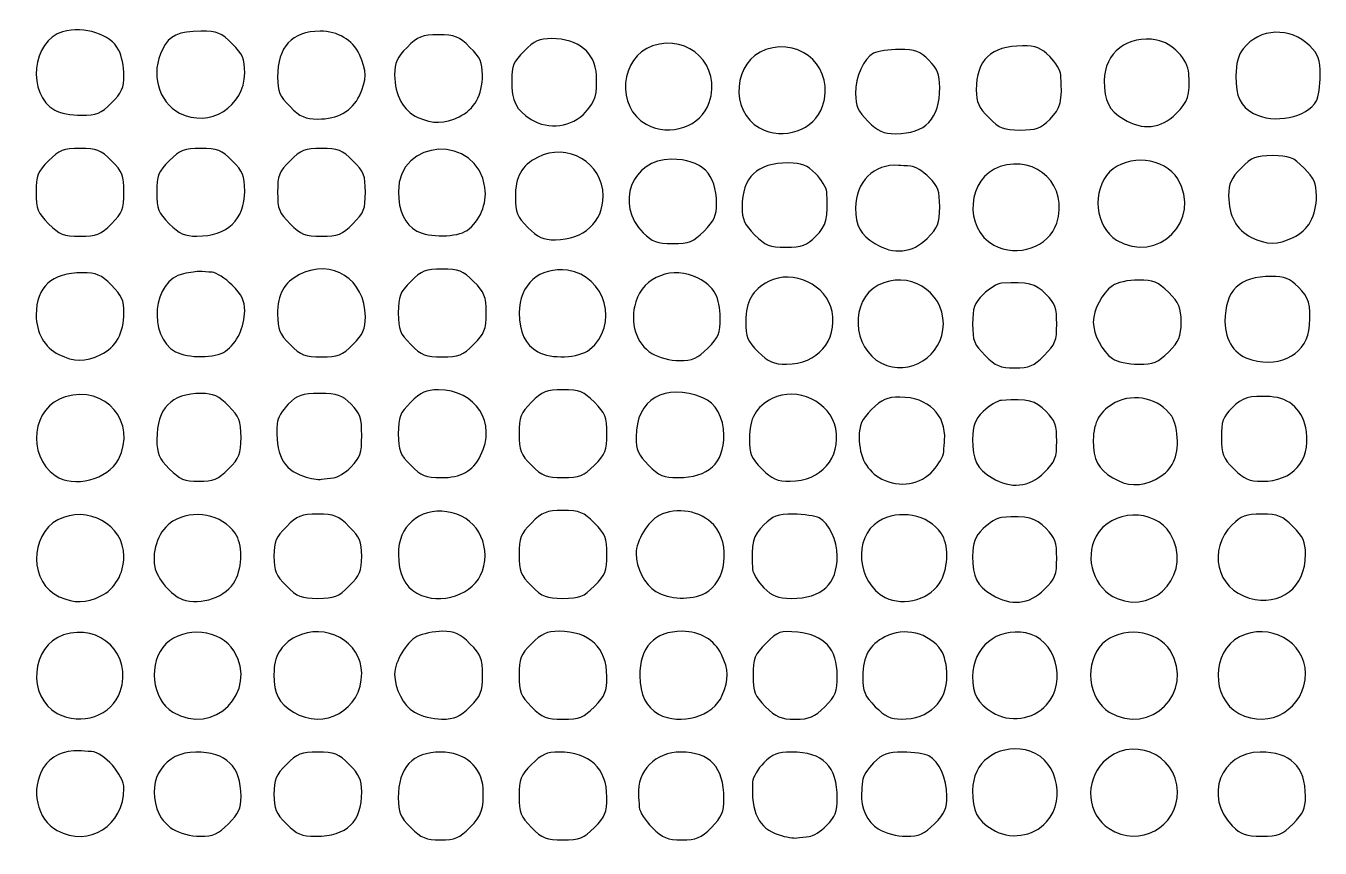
# Model space of a CAD drawing. Header units: inches. Extents: x -1.05 to 1.05, y -0.49 to 0.49.
# Drawn here: x 0.0044 to 0.4818, y -0.0408 to 0.2624 of the extents above; entities that cross this region are included whole.
import ezdxf

# ---------------------------------------------------------------- set-up
doc = ezdxf.new("R2010")
doc.units = ezdxf.units.IN
doc.header["$MEASUREMENT"] = 0
doc.layers.add('real', color=2, linetype='Continuous')

msp = doc.modelspace()

# ---------------------------------------------------------------- linework, layer by layer
at = {"layer": 'real'}
for points in [[(0.45716, 0.23017), (0.45716, 0.23017)], [(0.23317, 0.22613), (0.23317, 0.22613)], [(0.275, 0.22478), (0.275, 0.22478)], [(0.31499, 0.22726), (0.31499, 0.22726)], [(0.40932, 0.228), (0.40932, 0.228)], [(0.14864, 0.18677), (0.14864, 0.18677)], [(0.31757, 0.18213), (0.31757, 0.18213)], [(0.40667, 0.18344), (0.40667, 0.18344)], [(0.45639, 0.18445), (0.45639, 0.18445)], [(0.05959, 0.14225), (0.05959, 0.14225)], [(0.19317, 0.14225), (0.19317, 0.14225)], [(0.23525, 0.14166), (0.23525, 0.14166)], [(0.27451, 0.14225), (0.27451, 0.14225)], [(0.01521, 0.0966), (0.01521, 0.0966)], [(0.10677, 0.09634), (0.10677, 0.09634)], [(0.40527, 0.09577), (0.40527, 0.09577)], [(0.32011, 0.09533), (0.32011, 0.09533)], [(0.14864, 0.0532), (0.14864, 0.0532)], [(0.23671, 0.05389), (0.23671, 0.05389)], [(0.01669, 0.05194), (0.01669, 0.05194)], [(0.4556, 0.05144), (0.4556, 0.05144)], [(0.01595, 0.0089), (0.01595, 0.0089)], [(0.05857, 0.00939), (0.05857, 0.00939)], [(0.10304, 0.00942), (0.10304, 0.00942)], [(0.14766, 0.00937), (0.14766, 0.00937)], [(0.23769, 0.00867), (0.23769, 0.00867)], [(0.45175, 0.0089), (0.45175, 0.0089)], [(0.05857, -0.03378), (0.05857, -0.03378)], [(0.28217, -0.03588), (0.28217, -0.03588)]]:
    msp.add_lwpolyline(points, close=True, dxfattribs=at)
for points, knots in [([(0.0179, 0.2602), (0.02612, 0.26242), (0.03559, 0.25939), (0.03859, 0.25358), (0.03967, 0.25149), (0.04055, 0.24727), (0.04055, 0.24419), (0.04055, 0.23962), (0.03971, 0.23775), (0.03597, 0.234), (0.03199, 0.23002), (0.03051, 0.22942), (0.02483, 0.22946), (0.02124, 0.22949), (0.01684, 0.23032), (0.01507, 0.2313), (0.00461, 0.23709), (0.00658, 0.25713), (0.0179, 0.2602)], [0, 0, 0, 0, 1, 1, 1, 2, 2, 2, 3, 3, 3, 4, 4, 4, 5, 5, 5, 6, 6, 6, 6]), ([(0.05473, 0.25373), (0.05744, 0.25897), (0.06057, 0.26045), (0.06893, 0.26045), (0.07506, 0.26045), (0.07646, 0.25989), (0.08049, 0.25586), (0.08438, 0.25197), (0.08508, 0.25033), (0.08508, 0.24505), (0.08508, 0.23262), (0.0721, 0.22463), (0.06106, 0.23025), (0.05322, 0.23424), (0.05028, 0.24512), (0.05473, 0.25373)], [0, 0, 0, 0, 1, 1, 1, 2, 2, 2, 3, 3, 3, 4, 4, 4, 5, 5, 5, 5]), ([(0.09722, 0.24351), (0.09722, 0.25475), (0.10249, 0.26045), (0.11287, 0.26045), (0.1195, 0.26045), (0.12482, 0.25731), (0.1274, 0.25187), (0.13018, 0.24601), (0.13018, 0.2425), (0.1274, 0.23664), (0.12472, 0.23099), (0.11946, 0.22807), (0.112, 0.22807), (0.10743, 0.22807), (0.10555, 0.22891), (0.10181, 0.23265), (0.09791, 0.23656), (0.09722, 0.23818), (0.09722, 0.24351)], [0, 0, 0, 0, 1, 1, 1, 2, 2, 2, 3, 3, 3, 4, 4, 4, 5, 5, 5, 6, 6, 6, 6]), ([(0.1404, 0.24433), (0.1404, 0.24889), (0.14124, 0.25077), (0.14498, 0.25451), (0.14903, 0.25855), (0.15041, 0.2591), (0.15659, 0.2591), (0.16277, 0.2591), (0.16415, 0.25855), (0.16819, 0.25451), (0.17193, 0.25077), (0.17278, 0.24889), (0.17278, 0.24433), (0.17278, 0.23686), (0.16985, 0.2316), (0.1642, 0.22892), (0.1586, 0.22626), (0.15464, 0.2262), (0.14892, 0.22869), (0.14363, 0.23099), (0.1404, 0.23692), (0.1404, 0.24433)], [0, 0, 0, 0, 1, 1, 1, 2, 2, 2, 3, 3, 3, 4, 4, 4, 5, 5, 5, 6, 6, 6, 7, 7, 7, 7]), ([(0.2355, 0.25505), (0.24914, 0.25955), (0.26093, 0.24778), (0.25644, 0.23415), (0.25352, 0.22533), (0.24198, 0.22135), (0.23317, 0.22613), (0.22191, 0.23224), (0.22343, 0.25106), (0.2355, 0.25505)], [0, 0, 0, 0, 1, 1, 1, 2, 2, 2, 3, 3, 3, 3]), ([(0.27733, 0.2537), (0.29097, 0.2582), (0.30276, 0.24643), (0.29826, 0.23281), (0.29535, 0.22398), (0.28381, 0.22), (0.275, 0.22478), (0.26374, 0.23089), (0.26525, 0.24971), (0.27733, 0.2537)], [0, 0, 0, 0, 1, 1, 1, 2, 2, 2, 3, 3, 3, 3]), ([(0.40215, 0.24225), (0.40215, 0.25248), (0.41084, 0.2592), (0.42149, 0.25721), (0.42722, 0.25613), (0.43304, 0.25008), (0.43334, 0.2449), (0.4338, 0.23671), (0.43307, 0.23444), (0.42859, 0.22996), (0.42315, 0.22451), (0.4162, 0.2238), (0.40932, 0.228), (0.40374, 0.2314), (0.40215, 0.23457), (0.40215, 0.24225)], [0, 0, 0, 0, 1, 1, 1, 2, 2, 2, 3, 3, 3, 4, 4, 4, 5, 5, 5, 5]), ([(0.45072, 0.24399), (0.45072, 0.24856), (0.45155, 0.25169), (0.45337, 0.25401), (0.45938, 0.26165), (0.47083, 0.26214), (0.47791, 0.25506), (0.48114, 0.25183), (0.48175, 0.2501), (0.48175, 0.24427), (0.48175, 0.24046), (0.48113, 0.23617), (0.48036, 0.23474), (0.47708, 0.2286), (0.46459, 0.22614), (0.45716, 0.23017), (0.45222, 0.23285), (0.45072, 0.23607), (0.45072, 0.24399)], [0, 0, 0, 0, 1, 1, 1, 2, 2, 2, 3, 3, 3, 4, 4, 4, 5, 5, 5, 6, 6, 6, 6]), ([(0.18357, 0.24228), (0.18357, 0.24764), (0.18425, 0.24926), (0.18816, 0.25316), (0.1919, 0.25691), (0.19378, 0.25775), (0.19835, 0.25775), (0.20808, 0.25775), (0.21445, 0.25253), (0.21483, 0.24426), (0.21516, 0.23706), (0.21447, 0.23471), (0.21085, 0.23065), (0.2059, 0.22511), (0.19711, 0.22392), (0.19074, 0.22792), (0.18515, 0.23143), (0.18357, 0.23459), (0.18357, 0.24228)], [0, 0, 0, 0, 1, 1, 1, 2, 2, 2, 3, 3, 3, 4, 4, 4, 5, 5, 5, 6, 6, 6, 6]), ([(0.3104, 0.23744), (0.3104, 0.24385), (0.31329, 0.25029), (0.31707, 0.25231), (0.3185, 0.25308), (0.32279, 0.2537), (0.32661, 0.2537), (0.33248, 0.2537), (0.33415, 0.25309), (0.33749, 0.24976), (0.34069, 0.24656), (0.34143, 0.24466), (0.34143, 0.2397), (0.34143, 0.22812), (0.33623, 0.22267), (0.32517, 0.22267), (0.32061, 0.22267), (0.31873, 0.22351), (0.31499, 0.22726), (0.31124, 0.231), (0.3104, 0.23287), (0.3104, 0.23744)], [0, 0, 0, 0, 1, 1, 1, 2, 2, 2, 3, 3, 3, 4, 4, 4, 5, 5, 5, 6, 6, 6, 7, 7, 7, 7]), ([(0.35493, 0.23879), (0.35493, 0.24985), (0.36038, 0.25505), (0.37196, 0.25505), (0.37691, 0.25505), (0.37882, 0.25431), (0.38201, 0.25111), (0.38418, 0.24894), (0.38603, 0.2459), (0.38613, 0.24436), (0.38672, 0.23447), (0.38613, 0.23207), (0.38201, 0.22796), (0.37867, 0.22462), (0.37701, 0.22402), (0.37108, 0.22402), (0.36494, 0.22402), (0.36355, 0.22457), (0.35951, 0.22861), (0.35577, 0.23235), (0.35493, 0.23422), (0.35493, 0.23879)], [0, 0, 0, 0, 1, 1, 1, 2, 2, 2, 3, 3, 3, 4, 4, 4, 5, 5, 5, 6, 6, 6, 7, 7, 7, 7]), ([(0.14179, 0.20124), (0.14164, 0.22114), (0.17106, 0.22259), (0.17371, 0.2028), (0.17452, 0.19673), (0.17184, 0.19032), (0.16709, 0.187), (0.16343, 0.18444), (0.15308, 0.18431), (0.14864, 0.18677), (0.14408, 0.1893), (0.14185, 0.19402), (0.14179, 0.20124)], [0, 0, 0, 0, 1, 1, 1, 2, 2, 2, 3, 3, 3, 4, 4, 4, 4]), ([(0.18492, 0.1993), (0.18492, 0.20673), (0.18725, 0.21091), (0.19303, 0.21391), (0.20416, 0.21966), (0.2173, 0.21198), (0.2173, 0.19973), (0.2173, 0.1901), (0.21017, 0.18354), (0.1997, 0.18354), (0.19513, 0.18354), (0.19325, 0.18439), (0.18951, 0.18813), (0.18555, 0.19209), (0.18492, 0.19361), (0.18492, 0.1993)], [0, 0, 0, 0, 1, 1, 1, 2, 2, 2, 3, 3, 3, 4, 4, 4, 5, 5, 5, 5]), ([(0.00817, 0.20108), (0.00817, 0.20726), (0.00872, 0.20864), (0.01276, 0.21269), (0.0168, 0.21673), (0.01818, 0.21727), (0.02436, 0.21727), (0.03054, 0.21727), (0.03193, 0.21673), (0.03597, 0.21269), (0.04001, 0.20864), (0.04055, 0.20726), (0.04055, 0.20108), (0.04055, 0.1949), (0.04001, 0.19352), (0.03597, 0.18948), (0.03193, 0.18544), (0.03054, 0.18489), (0.02436, 0.18489), (0.01818, 0.18489), (0.0168, 0.18544), (0.01276, 0.18948), (0.00872, 0.19352), (0.00817, 0.1949), (0.00817, 0.20108)], [0, 0, 0, 0, 1, 1, 1, 2, 2, 2, 3, 3, 3, 4, 4, 4, 5, 5, 5, 6, 6, 6, 7, 7, 7, 8, 8, 8, 8]), ([(0.0527, 0.20108), (0.0527, 0.20726), (0.05324, 0.20864), (0.05728, 0.21269), (0.06132, 0.21673), (0.06271, 0.21727), (0.06889, 0.21727), (0.07507, 0.21727), (0.07645, 0.21673), (0.08049, 0.21269), (0.08445, 0.20872), (0.08508, 0.2072), (0.08508, 0.20152), (0.08508, 0.19092), (0.0787, 0.18489), (0.06747, 0.18489), (0.0629, 0.18489), (0.06103, 0.18574), (0.05728, 0.18948), (0.05324, 0.19352), (0.0527, 0.1949), (0.0527, 0.20108)], [0, 0, 0, 0, 1, 1, 1, 2, 2, 2, 3, 3, 3, 4, 4, 4, 5, 5, 5, 6, 6, 6, 7, 7, 7, 7]), ([(0.09722, 0.20108), (0.09722, 0.20726), (0.09777, 0.20864), (0.10181, 0.21269), (0.10585, 0.21673), (0.10723, 0.21727), (0.11341, 0.21727), (0.11959, 0.21727), (0.12097, 0.21673), (0.12502, 0.21269), (0.12906, 0.20864), (0.1296, 0.20726), (0.1296, 0.20108), (0.1296, 0.1949), (0.12906, 0.19352), (0.12502, 0.18948), (0.12097, 0.18544), (0.11959, 0.18489), (0.11341, 0.18489), (0.10723, 0.18489), (0.10585, 0.18544), (0.10181, 0.18948), (0.09777, 0.19352), (0.09722, 0.1949), (0.09722, 0.20108)], [0, 0, 0, 0, 1, 1, 1, 2, 2, 2, 3, 3, 3, 4, 4, 4, 5, 5, 5, 6, 6, 6, 7, 7, 7, 8, 8, 8, 8]), ([(0.36368, 0.21052), (0.37732, 0.21502), (0.38911, 0.20325), (0.38461, 0.18963), (0.3817, 0.18081), (0.37016, 0.17683), (0.36135, 0.18161), (0.35009, 0.18772), (0.3516, 0.20654), (0.36368, 0.21052)], [0, 0, 0, 0, 1, 1, 1, 2, 2, 2, 3, 3, 3, 3]), ([(0.40411, 0.20856), (0.41082, 0.21527), (0.42442, 0.21389), (0.42923, 0.206), (0.43842, 0.19094), (0.42173, 0.17426), (0.40667, 0.18344), (0.39879, 0.18825), (0.3974, 0.20185), (0.40411, 0.20856)], [0, 0, 0, 0, 1, 1, 1, 2, 2, 2, 3, 3, 3, 3]), ([(0.24243, 0.21322), (0.25371, 0.21322), (0.25913, 0.2079), (0.25913, 0.19684), (0.25913, 0.19242), (0.25825, 0.19049), (0.25454, 0.18678), (0.25051, 0.18274), (0.24911, 0.18219), (0.24297, 0.18219), (0.23708, 0.18219), (0.23538, 0.1828), (0.23211, 0.18607), (0.22152, 0.19666), (0.22782, 0.21322), (0.24243, 0.21322)], [0, 0, 0, 0, 1, 1, 1, 2, 2, 2, 3, 3, 3, 4, 4, 4, 5, 5, 5, 5]), ([(0.26857, 0.19562), (0.26857, 0.20667), (0.27403, 0.21188), (0.28561, 0.21188), (0.29056, 0.21188), (0.29246, 0.21113), (0.29566, 0.20793), (0.29783, 0.20576), (0.29968, 0.20273), (0.29978, 0.20119), (0.30037, 0.19129), (0.29978, 0.18889), (0.29566, 0.18479), (0.29232, 0.18144), (0.29066, 0.18084), (0.28473, 0.18084), (0.27859, 0.18084), (0.2772, 0.18139), (0.27316, 0.18543), (0.26942, 0.18917), (0.26857, 0.19105), (0.26857, 0.19562)], [0, 0, 0, 0, 1, 1, 1, 2, 2, 2, 3, 3, 3, 4, 4, 4, 5, 5, 5, 6, 6, 6, 7, 7, 7, 7]), ([(0.31041, 0.19526), (0.31042, 0.20485), (0.31724, 0.21162), (0.32625, 0.21098), (0.32718, 0.21092), (0.3292, 0.21079), (0.33074, 0.21069), (0.33228, 0.2106), (0.33532, 0.20875), (0.33749, 0.20658), (0.34083, 0.20324), (0.34143, 0.20157), (0.34143, 0.19565), (0.34143, 0.18951), (0.34088, 0.18812), (0.33685, 0.18408), (0.3314, 0.17863), (0.32445, 0.17793), (0.31757, 0.18213), (0.31219, 0.1854), (0.3104, 0.18869), (0.31041, 0.19526)], [0, 0, 0, 0, 1, 1, 1, 2, 2, 2, 3, 3, 3, 4, 4, 4, 5, 5, 5, 6, 6, 6, 7, 7, 7, 7]), ([(0.45639, 0.18445), (0.4509, 0.18715), (0.44802, 0.19244), (0.44802, 0.1998), (0.44802, 0.20437), (0.44887, 0.20624), (0.45261, 0.20999), (0.45665, 0.21403), (0.45803, 0.21457), (0.46421, 0.21457), (0.47039, 0.21457), (0.47178, 0.21403), (0.47582, 0.20999), (0.47956, 0.20624), (0.4804, 0.20437), (0.4804, 0.1998), (0.4804, 0.19233), (0.47748, 0.18708), (0.47183, 0.1844), (0.46601, 0.18164), (0.46207, 0.18165), (0.45639, 0.18445)], [0, 0, 0, 0, 1, 1, 1, 2, 2, 2, 3, 3, 3, 4, 4, 4, 5, 5, 5, 6, 6, 6, 7, 7, 7, 7]), ([(0.09722, 0.15612), (0.09722, 0.16355), (0.09955, 0.16774), (0.10533, 0.17073), (0.11724, 0.17689), (0.1296, 0.16895), (0.1296, 0.15514), (0.1296, 0.15057), (0.12876, 0.1487), (0.12502, 0.14495), (0.12097, 0.14091), (0.11959, 0.14037), (0.11341, 0.14037), (0.10723, 0.14037), (0.10585, 0.14091), (0.10181, 0.14495), (0.09785, 0.14892), (0.09722, 0.15044), (0.09722, 0.15612)], [0, 0, 0, 0, 1, 1, 1, 2, 2, 2, 3, 3, 3, 4, 4, 4, 5, 5, 5, 6, 6, 6, 6]), ([(0.06248, 0.17105), (0.06489, 0.17156), (0.06762, 0.17192), (0.06855, 0.17185), (0.06948, 0.17179), (0.07151, 0.17166), (0.07307, 0.17157), (0.07463, 0.17147), (0.07797, 0.16933), (0.08049, 0.16681), (0.08403, 0.16327), (0.08508, 0.1611), (0.08508, 0.1573), (0.08508, 0.15145), (0.0822, 0.14539), (0.07804, 0.14247), (0.07438, 0.13991), (0.06403, 0.13979), (0.05959, 0.14225), (0.04911, 0.14806), (0.05117, 0.16865), (0.06248, 0.17105)], [0, 0, 0, 0, 1, 1, 1, 2, 2, 2, 3, 3, 3, 4, 4, 4, 5, 5, 5, 6, 6, 6, 7, 7, 7, 7]), ([(0.14175, 0.15656), (0.14175, 0.16274), (0.14229, 0.16412), (0.14633, 0.16816), (0.15037, 0.1722), (0.15176, 0.17275), (0.15794, 0.17275), (0.16412, 0.17275), (0.1655, 0.1722), (0.16954, 0.16816), (0.17358, 0.16412), (0.17413, 0.16274), (0.17413, 0.15656), (0.17413, 0.15038), (0.17358, 0.14899), (0.16954, 0.14495), (0.1655, 0.14091), (0.16412, 0.14037), (0.15794, 0.14037), (0.15176, 0.14037), (0.15037, 0.14091), (0.14633, 0.14495), (0.14229, 0.14899), (0.14175, 0.15038), (0.14175, 0.15656)], [0, 0, 0, 0, 1, 1, 1, 2, 2, 2, 3, 3, 3, 4, 4, 4, 5, 5, 5, 6, 6, 6, 7, 7, 7, 8, 8, 8, 8]), ([(0.18632, 0.15659), (0.18624, 0.16698), (0.19388, 0.17371), (0.20418, 0.17233), (0.21822, 0.17045), (0.22339, 0.15181), (0.2123, 0.14309), (0.20825, 0.1399), (0.1982, 0.13946), (0.19317, 0.14225), (0.18863, 0.14476), (0.18637, 0.14949), (0.18632, 0.15659)], [0, 0, 0, 0, 1, 1, 1, 2, 2, 2, 3, 3, 3, 4, 4, 4, 4]), ([(0.22931, 0.16067), (0.2321, 0.17), (0.24312, 0.17416), (0.25237, 0.16938), (0.25816, 0.16639), (0.26048, 0.1622), (0.26048, 0.15477), (0.26048, 0.14909), (0.25985, 0.14757), (0.25589, 0.1436), (0.25208, 0.13979), (0.25031, 0.13902), (0.24543, 0.13902), (0.242, 0.13902), (0.23778, 0.14012), (0.23525, 0.14166), (0.22944, 0.1452), (0.22701, 0.15299), (0.22931, 0.16067)], [0, 0, 0, 0, 1, 1, 1, 2, 2, 2, 3, 3, 3, 4, 4, 4, 5, 5, 5, 6, 6, 6, 6]), ([(0.26992, 0.15342), (0.26992, 0.16096), (0.27225, 0.16504), (0.27832, 0.16818), (0.28731, 0.17283), (0.29991, 0.16686), (0.30175, 0.15708), (0.30377, 0.14632), (0.2963, 0.13768), (0.28497, 0.13767), (0.28009, 0.13767), (0.27832, 0.13844), (0.27451, 0.14225), (0.27055, 0.14622), (0.26992, 0.14774), (0.26992, 0.15342)], [0, 0, 0, 0, 1, 1, 1, 2, 2, 2, 3, 3, 3, 4, 4, 4, 5, 5, 5, 5]), ([(0.31872, 0.16679), (0.3298, 0.17252), (0.34278, 0.16481), (0.34278, 0.15251), (0.34278, 0.14077), (0.33019, 0.13277), (0.31998, 0.13802), (0.30903, 0.14365), (0.30825, 0.16138), (0.31872, 0.16679)], [0, 0, 0, 0, 1, 1, 1, 2, 2, 2, 3, 3, 3, 3]), ([(0.01653, 0.14127), (0.01123, 0.14389), (0.00817, 0.14922), (0.00817, 0.15588), (0.00817, 0.16619), (0.0139, 0.1714), (0.02524, 0.1714), (0.03042, 0.1714), (0.03209, 0.17068), (0.03597, 0.16681), (0.03971, 0.16307), (0.04055, 0.16119), (0.04055, 0.15662), (0.04055, 0.14916), (0.03763, 0.1439), (0.03198, 0.14122), (0.02616, 0.13846), (0.02221, 0.13847), (0.01653, 0.14127)], [0, 0, 0, 0, 1, 1, 1, 2, 2, 2, 3, 3, 3, 4, 4, 4, 5, 5, 5, 6, 6, 6, 6]), ([(0.35358, 0.15248), (0.35358, 0.1584), (0.35418, 0.16006), (0.35752, 0.16341), (0.35969, 0.16558), (0.36272, 0.16743), (0.36427, 0.16752), (0.37416, 0.16811), (0.37656, 0.16751), (0.38066, 0.16341), (0.38401, 0.16006), (0.38461, 0.1584), (0.38461, 0.15248), (0.38461, 0.14633), (0.38406, 0.14494), (0.38002, 0.14091), (0.37611, 0.13699), (0.37451, 0.13632), (0.36909, 0.13632), (0.36368, 0.13632), (0.36208, 0.13699), (0.35816, 0.14091), (0.35413, 0.14494), (0.35358, 0.14633), (0.35358, 0.15248)], [0, 0, 0, 0, 1, 1, 1, 2, 2, 2, 3, 3, 3, 4, 4, 4, 5, 5, 5, 6, 6, 6, 7, 7, 7, 8, 8, 8, 8]), ([(0.3981, 0.15318), (0.3981, 0.15775), (0.40135, 0.16394), (0.40514, 0.16659), (0.40687, 0.1678), (0.41095, 0.1687), (0.41473, 0.1687), (0.42041, 0.1687), (0.42193, 0.16808), (0.4259, 0.16411), (0.42981, 0.1602), (0.43048, 0.1586), (0.43048, 0.15318), (0.43048, 0.14777), (0.42981, 0.14617), (0.4259, 0.14225), (0.42193, 0.13829), (0.42041, 0.13767), (0.41473, 0.13767), (0.41095, 0.13767), (0.40687, 0.13856), (0.40514, 0.13977), (0.40135, 0.14243), (0.3981, 0.14862), (0.3981, 0.15318)], [0, 0, 0, 0, 1, 1, 1, 2, 2, 2, 3, 3, 3, 4, 4, 4, 5, 5, 5, 6, 6, 6, 7, 7, 7, 8, 8, 8, 8]), ([(0.44667, 0.15343), (0.44667, 0.16485), (0.452, 0.17005), (0.46371, 0.17005), (0.46866, 0.17005), (0.47056, 0.1693), (0.47376, 0.16611), (0.47763, 0.16223), (0.47831, 0.15988), (0.47786, 0.15188), (0.4773, 0.14195), (0.46768, 0.13625), (0.45654, 0.13924), (0.45037, 0.1409), (0.44667, 0.14622), (0.44667, 0.15343)], [0, 0, 0, 0, 1, 1, 1, 2, 2, 2, 3, 3, 3, 4, 4, 4, 5, 5, 5, 5]), ([(0.0189, 0.12566), (0.03379, 0.13012), (0.04558, 0.11622), (0.03851, 0.10254), (0.03469, 0.09516), (0.02191, 0.0919), (0.01521, 0.0966), (0.00438, 0.10418), (0.00664, 0.12199), (0.0189, 0.12566)], [0, 0, 0, 0, 1, 1, 1, 2, 2, 2, 3, 3, 3, 3]), ([(0.22945, 0.11089), (0.22946, 0.12473), (0.24005, 0.13091), (0.25413, 0.1253), (0.25871, 0.12348), (0.26183, 0.11787), (0.26183, 0.11149), (0.26183, 0.10111), (0.25613, 0.09584), (0.24489, 0.09584), (0.23956, 0.09584), (0.23794, 0.09653), (0.23403, 0.10043), (0.23022, 0.10424), (0.22945, 0.10601), (0.22945, 0.11089)], [0, 0, 0, 0, 1, 1, 1, 2, 2, 2, 3, 3, 3, 4, 4, 4, 5, 5, 5, 5]), ([(0.27127, 0.11025), (0.27127, 0.11778), (0.2736, 0.12187), (0.27967, 0.12501), (0.28866, 0.12966), (0.30126, 0.12369), (0.3031, 0.11391), (0.30512, 0.10314), (0.29765, 0.09451), (0.28632, 0.0945), (0.28144, 0.09449), (0.27967, 0.09527), (0.27586, 0.09908), (0.2719, 0.10304), (0.27127, 0.10456), (0.27127, 0.11025)], [0, 0, 0, 0, 1, 1, 1, 2, 2, 2, 3, 3, 3, 4, 4, 4, 5, 5, 5, 5]), ([(0.0527, 0.10994), (0.0527, 0.12146), (0.05794, 0.12687), (0.06909, 0.12687), (0.07351, 0.12687), (0.07543, 0.12599), (0.07914, 0.12229), (0.08318, 0.11825), (0.08373, 0.11686), (0.08373, 0.11068), (0.08373, 0.1045), (0.08318, 0.10312), (0.07914, 0.09908), (0.07523, 0.09516), (0.07363, 0.09449), (0.06821, 0.09449), (0.0628, 0.09449), (0.0612, 0.09516), (0.05728, 0.09908), (0.05338, 0.10298), (0.0527, 0.1046), (0.0527, 0.10994)], [0, 0, 0, 0, 1, 1, 1, 2, 2, 2, 3, 3, 3, 4, 4, 4, 5, 5, 5, 6, 6, 6, 7, 7, 7, 7]), ([(0.09703, 0.11585), (0.09714, 0.11757), (0.099, 0.12076), (0.10117, 0.12293), (0.10459, 0.12636), (0.10611, 0.12687), (0.11274, 0.12687), (0.11937, 0.12687), (0.12088, 0.12636), (0.12431, 0.12293), (0.12774, 0.1195), (0.12825, 0.11799), (0.12825, 0.11136), (0.12825, 0.10473), (0.12774, 0.10321), (0.12431, 0.09979), (0.12214, 0.09762), (0.11926, 0.09579), (0.1179, 0.09574), (0.11655, 0.09568), (0.11452, 0.09545), (0.11339, 0.09523), (0.11227, 0.09501), (0.10929, 0.09551), (0.10677, 0.09634), (0.09921, 0.09886), (0.09635, 0.10458), (0.09703, 0.11585)], [0, 0, 0, 0, 1, 1, 1, 2, 2, 2, 3, 3, 3, 4, 4, 4, 5, 5, 5, 6, 6, 6, 7, 7, 7, 8, 8, 8, 9, 9, 9, 9]), ([(0.14175, 0.11203), (0.14175, 0.11821), (0.14229, 0.11959), (0.14633, 0.12364), (0.15008, 0.12738), (0.15195, 0.12822), (0.15652, 0.12822), (0.17033, 0.12822), (0.17827, 0.11586), (0.17211, 0.10395), (0.16912, 0.09816), (0.16493, 0.09584), (0.1575, 0.09584), (0.15182, 0.09584), (0.1503, 0.09647), (0.14633, 0.10043), (0.14229, 0.10447), (0.14175, 0.10585), (0.14175, 0.11203)], [0, 0, 0, 0, 1, 1, 1, 2, 2, 2, 3, 3, 3, 4, 4, 4, 5, 5, 5, 6, 6, 6, 6]), ([(0.18627, 0.11203), (0.18627, 0.11821), (0.18682, 0.11959), (0.19086, 0.12364), (0.1949, 0.12768), (0.19628, 0.12822), (0.20246, 0.12822), (0.20864, 0.12822), (0.21002, 0.12768), (0.21407, 0.12364), (0.21811, 0.11959), (0.21865, 0.11821), (0.21865, 0.11203), (0.21865, 0.10585), (0.21811, 0.10447), (0.21407, 0.10043), (0.21002, 0.09639), (0.20864, 0.09584), (0.20246, 0.09584), (0.19628, 0.09584), (0.1949, 0.09639), (0.19086, 0.10043), (0.18682, 0.10447), (0.18627, 0.10585), (0.18627, 0.11203)], [0, 0, 0, 0, 1, 1, 1, 2, 2, 2, 3, 3, 3, 4, 4, 4, 5, 5, 5, 6, 6, 6, 7, 7, 7, 8, 8, 8, 8]), ([(0.31175, 0.11075), (0.31175, 0.11532), (0.31259, 0.11719), (0.31634, 0.12094), (0.32015, 0.12475), (0.32191, 0.12552), (0.32679, 0.12552), (0.33713, 0.12551), (0.3439, 0.11899), (0.34324, 0.10967), (0.34317, 0.10874), (0.34304, 0.10678), (0.34295, 0.10531), (0.34286, 0.10383), (0.34111, 0.10076), (0.33907, 0.09848), (0.33442, 0.09327), (0.32667, 0.09199), (0.32011, 0.09533), (0.31461, 0.09813), (0.31175, 0.10341), (0.31175, 0.11075)], [0, 0, 0, 0, 1, 1, 1, 2, 2, 2, 3, 3, 3, 4, 4, 4, 5, 5, 5, 6, 6, 6, 7, 7, 7, 7]), ([(0.35358, 0.11002), (0.35358, 0.11515), (0.35429, 0.117), (0.35752, 0.12023), (0.35969, 0.1224), (0.36272, 0.12425), (0.36427, 0.12434), (0.37416, 0.12494), (0.37656, 0.12434), (0.38066, 0.12023), (0.38401, 0.11689), (0.38461, 0.11522), (0.38461, 0.1093), (0.38461, 0.10316), (0.38406, 0.10177), (0.38002, 0.09773), (0.37457, 0.09228), (0.36763, 0.09158), (0.36075, 0.09577), (0.35517, 0.09917), (0.35358, 0.10234), (0.35358, 0.11002)], [0, 0, 0, 0, 1, 1, 1, 2, 2, 2, 3, 3, 3, 4, 4, 4, 5, 5, 5, 6, 6, 6, 7, 7, 7, 7]), ([(0.3981, 0.10962), (0.3981, 0.11632), (0.40061, 0.12061), (0.40621, 0.12351), (0.41337, 0.12721), (0.42245, 0.12502), (0.42703, 0.11849), (0.42819, 0.11683), (0.42913, 0.11272), (0.42913, 0.10933), (0.42913, 0.10236), (0.42669, 0.09809), (0.42102, 0.09516), (0.41574, 0.09243), (0.41042, 0.09263), (0.40527, 0.09577), (0.39976, 0.09913), (0.3981, 0.10234), (0.3981, 0.10962)], [0, 0, 0, 0, 1, 1, 1, 2, 2, 2, 3, 3, 3, 4, 4, 4, 5, 5, 5, 6, 6, 6, 6]), ([(0.44532, 0.11065), (0.44532, 0.11657), (0.44592, 0.11824), (0.44927, 0.12158), (0.45312, 0.12543), (0.45548, 0.12612), (0.46332, 0.1257), (0.47074, 0.1253), (0.47561, 0.12057), (0.47672, 0.11271), (0.47824, 0.10191), (0.47159, 0.09451), (0.46037, 0.0945), (0.45549, 0.09449), (0.45373, 0.09527), (0.44991, 0.09908), (0.44588, 0.10312), (0.44532, 0.10451), (0.44532, 0.11065)], [0, 0, 0, 0, 1, 1, 1, 2, 2, 2, 3, 3, 3, 4, 4, 4, 5, 5, 5, 6, 6, 6, 6]), ([(0.01622, 0.0803), (0.02707, 0.08591), (0.04055, 0.07846), (0.04055, 0.06686), (0.04055, 0.06057), (0.0371, 0.0546), (0.03208, 0.05222), (0.02638, 0.04952), (0.02244, 0.04944), (0.01669, 0.05194), (0.00575, 0.0567), (0.00545, 0.07473), (0.01622, 0.0803)], [0, 0, 0, 0, 1, 1, 1, 2, 2, 2, 3, 3, 3, 4, 4, 4, 4]), ([(0.05191, 0.06293), (0.05069, 0.0694), (0.05359, 0.07672), (0.05857, 0.07975), (0.06607, 0.08433), (0.07675, 0.08227), (0.08162, 0.07531), (0.08433, 0.07145), (0.08432, 0.06312), (0.08161, 0.05789), (0.07853, 0.05193), (0.06886, 0.04847), (0.06214, 0.05092), (0.06214, 0.05092), (0.06214, 0.05092), (0.06214, 0.05092), (0.05803, 0.05241), (0.05271, 0.05866), (0.05191, 0.06293)], [0, 0, 0, 0, 1, 1, 1, 2, 2, 2, 3, 3, 3, 4, 4, 4, 5, 5, 5, 6, 6, 6, 6]), ([(0.09587, 0.06683), (0.09587, 0.07225), (0.09654, 0.07385), (0.10046, 0.07776), (0.1045, 0.0818), (0.10588, 0.08235), (0.11206, 0.08235), (0.11824, 0.08235), (0.11963, 0.0818), (0.12367, 0.07776), (0.12758, 0.07385), (0.12825, 0.07225), (0.12825, 0.06683), (0.12825, 0.06142), (0.12758, 0.05982), (0.12367, 0.0559), (0.11963, 0.05186), (0.11824, 0.05132), (0.11206, 0.05132), (0.10588, 0.05132), (0.1045, 0.05186), (0.10046, 0.0559), (0.09654, 0.05982), (0.09587, 0.06142), (0.09587, 0.06683)], [0, 0, 0, 0, 1, 1, 1, 2, 2, 2, 3, 3, 3, 4, 4, 4, 5, 5, 5, 6, 6, 6, 7, 7, 7, 8, 8, 8, 8]), ([(0.14179, 0.06754), (0.14171, 0.07793), (0.14935, 0.08466), (0.15966, 0.08328), (0.17011, 0.08188), (0.17619, 0.07176), (0.17277, 0.06142), (0.16991, 0.05275), (0.15724, 0.04843), (0.14864, 0.0532), (0.1441, 0.05571), (0.14185, 0.06044), (0.14179, 0.06754)], [0, 0, 0, 0, 1, 1, 1, 2, 2, 2, 3, 3, 3, 4, 4, 4, 4]), ([(0.18627, 0.06751), (0.18627, 0.07369), (0.18682, 0.07507), (0.19086, 0.07911), (0.1949, 0.08315), (0.19628, 0.0837), (0.20246, 0.0837), (0.20864, 0.0837), (0.21002, 0.08315), (0.21407, 0.07911), (0.21811, 0.07507), (0.21865, 0.07369), (0.21865, 0.06751), (0.21865, 0.06133), (0.21811, 0.05994), (0.21407, 0.0559), (0.21002, 0.05186), (0.20864, 0.05132), (0.20246, 0.05132), (0.19628, 0.05132), (0.1949, 0.05186), (0.19086, 0.0559), (0.18682, 0.05994), (0.18627, 0.06133), (0.18627, 0.06751)], [0, 0, 0, 0, 1, 1, 1, 2, 2, 2, 3, 3, 3, 4, 4, 4, 5, 5, 5, 6, 6, 6, 7, 7, 7, 8, 8, 8, 8]), ([(0.22945, 0.06784), (0.22945, 0.07258), (0.23377, 0.07973), (0.23795, 0.08188), (0.24434, 0.08519), (0.25342, 0.08363), (0.25807, 0.07841), (0.26451, 0.07121), (0.26274, 0.0573), (0.25489, 0.05324), (0.24971, 0.05056), (0.2417, 0.05085), (0.23671, 0.05389), (0.23262, 0.05639), (0.22945, 0.06248), (0.22945, 0.06784)], [0, 0, 0, 0, 1, 1, 1, 2, 2, 2, 3, 3, 3, 4, 4, 4, 5, 5, 5, 5]), ([(0.27245, 0.06201), (0.27186, 0.0719), (0.27245, 0.0743), (0.27657, 0.0784), (0.2799, 0.08174), (0.28158, 0.08235), (0.28745, 0.08235), (0.29126, 0.08235), (0.29556, 0.08172), (0.29698, 0.08096), (0.30059, 0.07903), (0.30365, 0.07259), (0.30365, 0.06696), (0.30365, 0.05659), (0.29795, 0.05132), (0.28675, 0.05132), (0.28165, 0.05132), (0.27979, 0.05204), (0.27657, 0.05526), (0.2744, 0.05743), (0.27255, 0.06047), (0.27245, 0.06201)], [0, 0, 0, 0, 1, 1, 1, 2, 2, 2, 3, 3, 3, 4, 4, 4, 5, 5, 5, 6, 6, 6, 7, 7, 7, 7]), ([(0.31889, 0.0797), (0.32647, 0.08432), (0.33713, 0.0823), (0.34203, 0.07531), (0.34473, 0.07145), (0.34472, 0.06312), (0.34201, 0.05789), (0.33857, 0.05123), (0.32823, 0.04812), (0.32132, 0.05167), (0.32132, 0.05167), (0.32132, 0.05167), (0.32132, 0.05167), (0.31084, 0.05706), (0.30938, 0.0739), (0.31889, 0.0797)], [0, 0, 0, 0, 1, 1, 1, 2, 2, 2, 3, 3, 3, 4, 4, 4, 5, 5, 5, 5]), ([(0.35358, 0.06685), (0.35358, 0.07197), (0.35429, 0.07383), (0.35752, 0.07706), (0.35969, 0.07922), (0.36272, 0.08108), (0.36427, 0.08117), (0.37416, 0.08176), (0.37656, 0.08117), (0.38066, 0.07706), (0.38401, 0.07371), (0.38461, 0.07205), (0.38461, 0.06613), (0.38461, 0.05998), (0.38406, 0.05859), (0.38002, 0.05455), (0.37457, 0.04911), (0.36763, 0.0484), (0.36075, 0.0526), (0.35517, 0.056), (0.35358, 0.05917), (0.35358, 0.06685)], [0, 0, 0, 0, 1, 1, 1, 2, 2, 2, 3, 3, 3, 4, 4, 4, 5, 5, 5, 6, 6, 6, 7, 7, 7, 7]), ([(0.39917, 0.07425), (0.40459, 0.08417), (0.42068, 0.08472), (0.42649, 0.07519), (0.43488, 0.06144), (0.42155, 0.04518), (0.40687, 0.05125), (0.39836, 0.05478), (0.39462, 0.06593), (0.39917, 0.07425)], [0, 0, 0, 0, 1, 1, 1, 2, 2, 2, 3, 3, 3, 3]), ([(0.44934, 0.07847), (0.45261, 0.08174), (0.4543, 0.08235), (0.4602, 0.08235), (0.46634, 0.08235), (0.46773, 0.0818), (0.47177, 0.07776), (0.47551, 0.07402), (0.47636, 0.07214), (0.47636, 0.06758), (0.47636, 0.05531), (0.46721, 0.0482), (0.4556, 0.05144), (0.44357, 0.0548), (0.4402, 0.06934), (0.44934, 0.07847)], [0, 0, 0, 0, 1, 1, 1, 2, 2, 2, 3, 3, 3, 4, 4, 4, 5, 5, 5, 5]), ([(0.01827, 0.03782), (0.03191, 0.04232), (0.04371, 0.03055), (0.03921, 0.01693), (0.0363, 0.0081), (0.02476, 0.00412), (0.01595, 0.0089), (0.00469, 0.01501), (0.0062, 0.03383), (0.01827, 0.03782)], [0, 0, 0, 0, 1, 1, 1, 2, 2, 2, 3, 3, 3, 3]), ([(0.05601, 0.03451), (0.06272, 0.04122), (0.07632, 0.03984), (0.08113, 0.03195), (0.09031, 0.01689), (0.07363, 0.00021), (0.05857, 0.00939), (0.05068, 0.0142), (0.0493, 0.0278), (0.05601, 0.03451)], [0, 0, 0, 0, 1, 1, 1, 2, 2, 2, 3, 3, 3, 3]), ([(0.09587, 0.02327), (0.09587, 0.02997), (0.09838, 0.03426), (0.10398, 0.03716), (0.11477, 0.04274), (0.12825, 0.03525), (0.12825, 0.02368), (0.12825, 0.01025), (0.11447, 0.00245), (0.10304, 0.00942), (0.09754, 0.01278), (0.09587, 0.01599), (0.09587, 0.02327)], [0, 0, 0, 0, 1, 1, 1, 2, 2, 2, 3, 3, 3, 4, 4, 4, 4]), ([(0.1404, 0.02332), (0.1404, 0.02793), (0.14468, 0.03518), (0.14861, 0.03721), (0.1507, 0.03829), (0.15493, 0.03917), (0.158, 0.03917), (0.16257, 0.03917), (0.16445, 0.03833), (0.16819, 0.03459), (0.17223, 0.03055), (0.17278, 0.02916), (0.17278, 0.02298), (0.17278, 0.0168), (0.17223, 0.01542), (0.16819, 0.01138), (0.16438, 0.00757), (0.16261, 0.00679), (0.15773, 0.0068), (0.15435, 0.0068), (0.15008, 0.00789), (0.14766, 0.00937), (0.14357, 0.01186), (0.1404, 0.01796), (0.1404, 0.02332)], [0, 0, 0, 0, 1, 1, 1, 2, 2, 2, 3, 3, 3, 4, 4, 4, 5, 5, 5, 6, 6, 6, 7, 7, 7, 8, 8, 8, 8]), ([(0.18627, 0.02298), (0.18627, 0.02916), (0.18682, 0.03055), (0.19086, 0.03459), (0.1946, 0.03833), (0.19648, 0.03917), (0.20104, 0.03917), (0.21227, 0.03917), (0.21865, 0.03315), (0.21865, 0.02255), (0.21865, 0.01686), (0.21803, 0.01534), (0.21407, 0.01138), (0.21002, 0.00734), (0.20864, 0.00679), (0.20246, 0.00679), (0.19628, 0.00679), (0.1949, 0.00734), (0.19086, 0.01138), (0.18682, 0.01542), (0.18627, 0.0168), (0.18627, 0.02298)], [0, 0, 0, 0, 1, 1, 1, 2, 2, 2, 3, 3, 3, 4, 4, 4, 5, 5, 5, 6, 6, 6, 7, 7, 7, 7]), ([(0.23084, 0.02271), (0.23076, 0.03343), (0.2362, 0.03917), (0.24644, 0.03917), (0.25308, 0.03917), (0.25839, 0.03604), (0.26097, 0.0306), (0.26368, 0.02489), (0.26374, 0.02155), (0.26126, 0.01561), (0.258, 0.0078), (0.24576, 0.0042), (0.23769, 0.00867), (0.23321, 0.01116), (0.2309, 0.01589), (0.23084, 0.02271)], [0, 0, 0, 0, 1, 1, 1, 2, 2, 2, 3, 3, 3, 4, 4, 4, 5, 5, 5, 5]), ([(0.27262, 0.02298), (0.27262, 0.02921), (0.27316, 0.03053), (0.27738, 0.03475), (0.28186, 0.03923), (0.28254, 0.03947), (0.2891, 0.03884), (0.29883, 0.03791), (0.30365, 0.0326), (0.30365, 0.02283), (0.30365, 0.01682), (0.30308, 0.01539), (0.29907, 0.01138), (0.29515, 0.00746), (0.29355, 0.00679), (0.28814, 0.00679), (0.28273, 0.00679), (0.28112, 0.00746), (0.27721, 0.01138), (0.27317, 0.01542), (0.27262, 0.0168), (0.27262, 0.02298)], [0, 0, 0, 0, 1, 1, 1, 2, 2, 2, 3, 3, 3, 4, 4, 4, 5, 5, 5, 6, 6, 6, 7, 7, 7, 7]), ([(0.3131, 0.02255), (0.3131, 0.02998), (0.31542, 0.03416), (0.32121, 0.03716), (0.32837, 0.04086), (0.33745, 0.03867), (0.34203, 0.03213), (0.34319, 0.03048), (0.34413, 0.02637), (0.34413, 0.02298), (0.34413, 0.01309), (0.33755, 0.00679), (0.3272, 0.00679), (0.3234, 0.00679), (0.32123, 0.00784), (0.31769, 0.01138), (0.31372, 0.01534), (0.3131, 0.01686), (0.3131, 0.02255)], [0, 0, 0, 0, 1, 1, 1, 2, 2, 2, 3, 3, 3, 4, 4, 4, 5, 5, 5, 6, 6, 6, 6]), ([(0.35358, 0.02256), (0.35359, 0.03323), (0.36255, 0.04057), (0.37315, 0.03859), (0.38417, 0.03652), (0.38872, 0.02088), (0.38085, 0.01208), (0.3759, 0.00654), (0.36712, 0.00534), (0.36075, 0.00934), (0.35535, 0.01273), (0.35357, 0.01601), (0.35358, 0.02256)], [0, 0, 0, 0, 1, 1, 1, 2, 2, 2, 3, 3, 3, 4, 4, 4, 4]), ([(0.40141, 0.03451), (0.40812, 0.04122), (0.42173, 0.03984), (0.42653, 0.03195), (0.43572, 0.01689), (0.41904, 0.00021), (0.40397, 0.00939), (0.39609, 0.0142), (0.3947, 0.0278), (0.40141, 0.03451)], [0, 0, 0, 0, 1, 1, 1, 2, 2, 2, 3, 3, 3, 3]), ([(0.45203, 0.03713), (0.46288, 0.04274), (0.47636, 0.03529), (0.47636, 0.02368), (0.47636, 0.0107), (0.46311, 0.00274), (0.45175, 0.0089), (0.44145, 0.01449), (0.44162, 0.03174), (0.45203, 0.03713)], [0, 0, 0, 0, 1, 1, 1, 2, 2, 2, 3, 3, 3, 3]), ([(0.40173, -0.00913), (0.41149, 0.00105), (0.42911, -0.00589), (0.42913, -0.01992), (0.42914, -0.03318), (0.41514, -0.04077), (0.40391, -0.03358), (0.39581, -0.02839), (0.39475, -0.01642), (0.40173, -0.00913)], [0, 0, 0, 0, 1, 1, 1, 2, 2, 2, 3, 3, 3, 3]), ([(0.01088, -0.01105), (0.01337, -0.00695), (0.01859, -0.00451), (0.02403, -0.00489), (0.02495, -0.00496), (0.02699, -0.00509), (0.02855, -0.00518), (0.03314, -0.00546), (0.04055, -0.01383), (0.04055, -0.01875), (0.04055, -0.03247), (0.02763, -0.04061), (0.01595, -0.03427), (0.00837, -0.03016), (0.00596, -0.01912), (0.01088, -0.01105)], [0, 0, 0, 0, 1, 1, 1, 2, 2, 2, 3, 3, 3, 4, 4, 4, 5, 5, 5, 5]), ([(0.35358, -0.0195), (0.35358, -0.00921), (0.36227, -0.00255), (0.37307, -0.00457), (0.38417, -0.00666), (0.38875, -0.02226), (0.38085, -0.0311), (0.3759, -0.03664), (0.36712, -0.03783), (0.36075, -0.03383), (0.35516, -0.03032), (0.35358, -0.02716), (0.35358, -0.0195)], [0, 0, 0, 0, 1, 1, 1, 2, 2, 2, 3, 3, 3, 4, 4, 4, 4]), ([(0.0527, -0.02628), (0.04901, -0.01509), (0.05567, -0.00535), (0.06703, -0.00535), (0.07831, -0.00535), (0.08373, -0.01067), (0.08373, -0.02174), (0.08373, -0.02616), (0.08285, -0.02809), (0.07914, -0.0318), (0.07533, -0.03561), (0.07356, -0.03638), (0.06869, -0.03638), (0.06528, -0.03638), (0.06103, -0.03529), (0.05857, -0.03378), (0.05597, -0.0322), (0.05369, -0.02929), (0.0527, -0.02628)], [0, 0, 0, 0, 1, 1, 1, 2, 2, 2, 3, 3, 3, 4, 4, 4, 5, 5, 5, 6, 6, 6, 6]), ([(0.09587, -0.02087), (0.09587, -0.01545), (0.09654, -0.01385), (0.10046, -0.00994), (0.1045, -0.0059), (0.10588, -0.00535), (0.11206, -0.00535), (0.11824, -0.00535), (0.11963, -0.0059), (0.12367, -0.00994), (0.12737, -0.01365), (0.12825, -0.01557), (0.12825, -0.01999), (0.12825, -0.03114), (0.12284, -0.03638), (0.11132, -0.03638), (0.10598, -0.03638), (0.10436, -0.0357), (0.10046, -0.0318), (0.09654, -0.02788), (0.09587, -0.02628), (0.09587, -0.02087)], [0, 0, 0, 0, 1, 1, 1, 2, 2, 2, 3, 3, 3, 4, 4, 4, 5, 5, 5, 6, 6, 6, 7, 7, 7, 7]), ([(0.14175, -0.02228), (0.14175, -0.01105), (0.14701, -0.00535), (0.15739, -0.00535), (0.16626, -0.00535), (0.17264, -0.01086), (0.17301, -0.01884), (0.17335, -0.02644), (0.17257, -0.02877), (0.16819, -0.03315), (0.16428, -0.03706), (0.16268, -0.03773), (0.15726, -0.03773), (0.15185, -0.03773), (0.15025, -0.03706), (0.14633, -0.03315), (0.14243, -0.02924), (0.14175, -0.02762), (0.14175, -0.02228)], [0, 0, 0, 0, 1, 1, 1, 2, 2, 2, 3, 3, 3, 4, 4, 4, 5, 5, 5, 6, 6, 6, 6]), ([(0.18627, -0.02154), (0.18627, -0.01536), (0.18682, -0.01398), (0.19086, -0.00994), (0.1946, -0.0062), (0.19648, -0.00535), (0.20104, -0.00535), (0.21227, -0.00535), (0.21865, -0.01138), (0.21865, -0.02198), (0.21865, -0.02766), (0.21803, -0.02918), (0.21407, -0.03315), (0.21002, -0.03719), (0.20864, -0.03773), (0.20246, -0.03773), (0.19628, -0.03773), (0.1949, -0.03719), (0.19086, -0.03315), (0.18682, -0.0291), (0.18627, -0.02772), (0.18627, -0.02154)], [0, 0, 0, 0, 1, 1, 1, 2, 2, 2, 3, 3, 3, 4, 4, 4, 5, 5, 5, 6, 6, 6, 7, 7, 7, 7]), ([(0.23063, -0.02572), (0.23053, -0.02417), (0.2304, -0.02213), (0.23034, -0.0212), (0.2297, -0.0122), (0.23647, -0.00537), (0.24604, -0.00536), (0.25662, -0.00535), (0.26183, -0.01098), (0.26183, -0.02242), (0.26183, -0.0276), (0.26111, -0.02927), (0.25724, -0.03315), (0.25333, -0.03706), (0.25172, -0.03773), (0.24631, -0.03773), (0.2409, -0.03773), (0.2393, -0.03706), (0.23538, -0.03315), (0.23286, -0.03062), (0.23072, -0.02728), (0.23063, -0.02572)], [0, 0, 0, 0, 1, 1, 1, 2, 2, 2, 3, 3, 3, 4, 4, 4, 5, 5, 5, 6, 6, 6, 7, 7, 7, 7]), ([(0.27243, -0.01638), (0.27254, -0.01465), (0.2744, -0.01146), (0.27657, -0.0093), (0.27979, -0.00607), (0.28165, -0.00535), (0.28675, -0.00535), (0.29847, -0.00535), (0.30365, -0.01058), (0.30365, -0.02238), (0.30365, -0.02734), (0.30291, -0.02924), (0.29971, -0.03244), (0.29754, -0.03461), (0.29466, -0.03643), (0.2933, -0.03649), (0.29195, -0.03654), (0.28992, -0.03677), (0.28879, -0.037), (0.28767, -0.03722), (0.28469, -0.03672), (0.28217, -0.03588), (0.27461, -0.03337), (0.27175, -0.02764), (0.27243, -0.01638)], [0, 0, 0, 0, 1, 1, 1, 2, 2, 2, 3, 3, 3, 4, 4, 4, 5, 5, 5, 6, 6, 6, 7, 7, 7, 8, 8, 8, 8]), ([(0.31264, -0.02053), (0.31271, -0.0196), (0.31284, -0.01758), (0.31293, -0.01604), (0.31302, -0.0145), (0.31487, -0.01146), (0.31704, -0.0093), (0.32038, -0.00596), (0.32206, -0.00535), (0.32793, -0.00535), (0.33174, -0.00535), (0.33603, -0.00598), (0.33746, -0.00674), (0.34125, -0.00877), (0.34413, -0.0152), (0.34413, -0.02161), (0.34413, -0.02618), (0.34329, -0.02805), (0.33954, -0.0318), (0.33573, -0.03561), (0.33397, -0.03638), (0.32909, -0.03638), (0.3256, -0.03638), (0.32142, -0.03528), (0.3188, -0.03368), (0.3147, -0.03118), (0.31226, -0.02596), (0.31264, -0.02053)], [0, 0, 0, 0, 1, 1, 1, 2, 2, 2, 3, 3, 3, 4, 4, 4, 5, 5, 5, 6, 6, 6, 7, 7, 7, 8, 8, 8, 9, 9, 9, 9]), ([(0.45966, -0.00535), (0.47094, -0.00535), (0.47636, -0.01067), (0.47636, -0.02174), (0.47636, -0.02616), (0.47548, -0.02809), (0.47177, -0.0318), (0.46773, -0.03583), (0.46634, -0.03638), (0.4602, -0.03638), (0.4543, -0.03638), (0.45261, -0.03578), (0.44934, -0.03251), (0.43874, -0.02192), (0.44504, -0.00535), (0.45966, -0.00535)], [0, 0, 0, 0, 1, 1, 1, 2, 2, 2, 3, 3, 3, 4, 4, 4, 5, 5, 5, 5])]:
    msp.add_open_spline(points, degree=3, knots=knots, dxfattribs=at)

doc.saveas('drawing.dxf')
